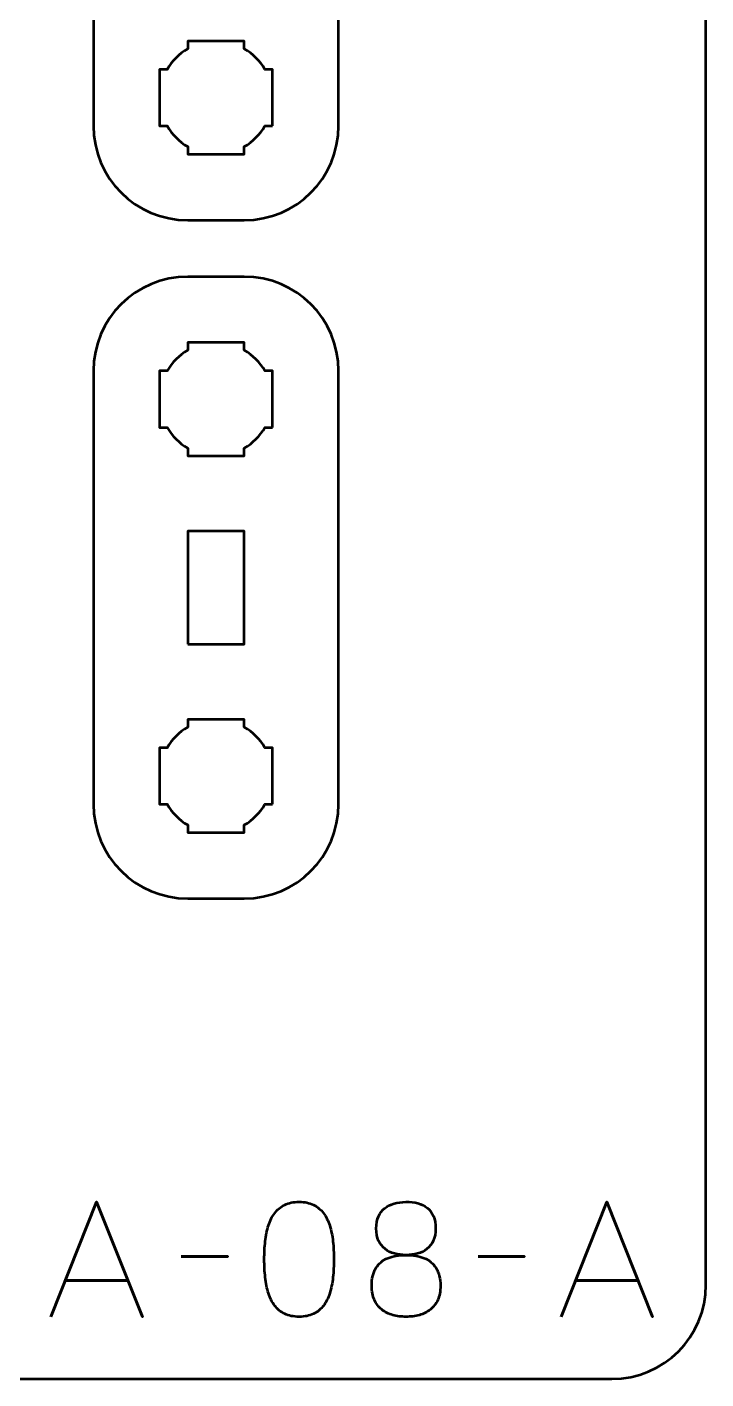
# Model space of a CAD drawing. Header units: centimetres. Extents: x -21 to 0, y -29.7 to 0.
# Drawn here: x -3.6 to 0, y -29.7 to -22.52 of the extents above; entities that cross this region are included whole.
import ezdxf

# ---------------------------------------------------------------- set-up
doc = ezdxf.new("R2010")
doc.units = ezdxf.units.CM
doc.header["$MEASUREMENT"] = 0
doc.layers.add('Layer 1', color=7, linetype='Continuous')

msp = doc.modelspace()

# ---------------------------------------------------------------- linework, layer by layer
at = {"layer": 'Layer 1', "color": 1, "lineweight": 53}
msp.add_open_spline([(-21.00003, -29.19995), (-21.00003, -29.19995), (-21.00003, -0.49992), (-21.00003, -0.49992), (-21.00003, -0.49992), (-21.00003, -0.22295), (-20.77694, 0.00004), (-20.49994, 0.00004), (-20.49994, 0.00004), (-20.49994, 0.00004), (-0.50008, 0.00004), (-0.50008, 0.00004), (-0.50008, 0.00004), (-0.22294, 0.00004), (0.00002, -0.22295), (0.00002, -0.49992), (0.00002, -0.49992), (0.00002, -0.49992), (0.00002, -29.19995), (0.00002, -29.19995), (0.00002, -29.19995), (0.00002, -29.47695), (-0.22294, -29.70004), (-0.50008, -29.70004), (-0.50008, -29.70004), (-0.50008, -29.70004), (-20.49994, -29.70004), (-20.49994, -29.70004), (-20.49994, -29.70004), (-20.77694, -29.70004), (-21.00003, -29.47695), (-21.00003, -29.19995)], degree=3, knots=[0, 0, 0, 0, 0.125, 0.125, 0.125, 0.125, 0.25, 0.25, 0.25, 0.25, 0.375, 0.375, 0.375, 0.375, 0.5, 0.5, 0.5, 0.5, 0.625, 0.625, 0.625, 0.625, 0.75, 0.75, 0.75, 0.75, 0.875, 0.875, 0.875, 0.875, 1, 1, 1, 1], dxfattribs=at)
at = {"layer": 'Layer 1', "color": 3, "lineweight": 53}
for points in [[(-3.25002, -23.0499), (-3.25002, -23.0499), (-3.25002, -16.74993), (-3.25002, -16.74993), (-3.25002, -16.74993), (-3.25002, -16.47296), (-3.02693, -16.24997), (-2.74993, -16.24997), (-2.74993, -16.24997), (-2.74993, -16.24997), (-2.44992, -16.24997), (-2.44992, -16.24997), (-2.44992, -16.24997), (-2.17296, -16.24997), (-1.95, -16.47296), (-1.95, -16.74993), (-1.95, -16.74993), (-1.95, -16.74993), (-1.95, -23.0499), (-1.95, -23.0499), (-1.95, -23.0499), (-1.95, -23.3269), (-2.17296, -23.54999), (-2.44992, -23.54999), (-2.44992, -23.54999), (-2.44992, -23.54999), (-2.74993, -23.54999), (-2.74993, -23.54999), (-2.74993, -23.54999), (-3.02693, -23.54999), (-3.25002, -23.3269), (-3.25002, -23.0499)], [(-3.25001, -26.64996), (-3.25001, -26.64996), (-3.25001, -24.35004), (-3.25001, -24.35004), (-3.25001, -24.35004), (-3.25001, -24.07303), (-3.02692, -23.85008), (-2.74992, -23.85008), (-2.74992, -23.85008), (-2.74992, -23.85008), (-2.44991, -23.85008), (-2.44991, -23.85008), (-2.44991, -23.85008), (-2.17295, -23.85008), (-1.94999, -24.07303), (-1.94999, -24.35004), (-1.94999, -24.35004), (-1.94999, -24.35004), (-1.94999, -26.64996), (-1.94999, -26.64996), (-1.94999, -26.64996), (-1.94999, -26.92696), (-2.17295, -27.15006), (-2.44991, -27.15006), (-2.44991, -27.15006), (-2.44991, -27.15006), (-2.74992, -27.15006), (-2.74992, -27.15006), (-2.74992, -27.15006), (-3.02692, -27.15006), (-3.25001, -26.92696), (-3.25001, -26.64996)]]:
    msp.add_open_spline(points, degree=3, knots=[0, 0, 0, 0, 0.125, 0.125, 0.125, 0.125, 0.25, 0.25, 0.25, 0.25, 0.375, 0.375, 0.375, 0.375, 0.5, 0.5, 0.5, 0.5, 0.625, 0.625, 0.625, 0.625, 0.75, 0.75, 0.75, 0.75, 0.875, 0.875, 0.875, 0.875, 1, 1, 1, 1], dxfattribs=at)
at = {"layer": 'Layer 1', "lineweight": 53}
for points, knots in [([(-2.29999, -23.0499), (-2.29999, -23.0499), (-2.3401, -23.0499), (-2.3401, -23.0499), (-2.3401, -23.0499), (-2.36642, -23.09551), (-2.40445, -23.13343), (-2.44992, -23.15975), (-2.44992, -23.15975), (-2.44992, -23.15975), (-2.44992, -23.19997), (-2.44992, -23.19997), (-2.44992, -23.19997), (-2.44992, -23.19997), (-2.6, -23.19997), (-2.6, -23.19997), (-2.6, -23.19997), (-2.6, -23.19997), (-2.74993, -23.19997), (-2.74993, -23.19997), (-2.74993, -23.19997), (-2.74993, -23.19997), (-2.74993, -23.15975), (-2.74993, -23.15975), (-2.74993, -23.15975), (-2.79554, -23.13343), (-2.83346, -23.09551), (-2.85978, -23.0499), (-2.85978, -23.0499), (-2.85978, -23.0499), (-2.9, -23.0499), (-2.9, -23.0499), (-2.9, -23.0499), (-2.9, -23.0499), (-2.9, -22.89997), (-2.9, -22.89997), (-2.9, -22.89997), (-2.9, -22.89997), (-2.9, -22.74989), (-2.9, -22.74989), (-2.9, -22.74989), (-2.9, -22.74989), (-2.85978, -22.74989), (-2.85978, -22.74989), (-2.85978, -22.74989), (-2.83346, -22.70442), (-2.79554, -22.66639), (-2.74993, -22.64007), (-2.74993, -22.64007), (-2.74993, -22.64007), (-2.74993, -22.59996), (-2.74993, -22.59996), (-2.74993, -22.59996), (-2.74993, -22.59996), (-2.6, -22.59996), (-2.6, -22.59996), (-2.6, -22.59996), (-2.6, -22.59996), (-2.44992, -22.59996), (-2.44992, -22.59996), (-2.44992, -22.59996), (-2.44992, -22.59996), (-2.44992, -22.64007), (-2.44992, -22.64007), (-2.44992, -22.64007), (-2.40445, -22.66639), (-2.36642, -22.70442), (-2.3401, -22.74989), (-2.3401, -22.74989), (-2.3401, -22.74989), (-2.29999, -22.74989), (-2.29999, -22.74989), (-2.29999, -22.74989), (-2.29999, -22.74989), (-2.29999, -22.89997), (-2.29999, -22.89997), (-2.29999, -22.89997), (-2.29999, -22.89997), (-2.29999, -23.0499), (-2.29999, -23.0499)], [0, 0, 0, 0, 0.05, 0.05, 0.05, 0.05, 0.1, 0.1, 0.1, 0.1, 0.15, 0.15, 0.15, 0.15, 0.2, 0.2, 0.2, 0.2, 0.25, 0.25, 0.25, 0.25, 0.3, 0.3, 0.3, 0.3, 0.35, 0.35, 0.35, 0.35, 0.4, 0.4, 0.4, 0.4, 0.45, 0.45, 0.45, 0.45, 0.5, 0.5, 0.5, 0.5, 0.55, 0.55, 0.55, 0.55, 0.6, 0.6, 0.6, 0.6, 0.65, 0.65, 0.65, 0.65, 0.7, 0.7, 0.7, 0.7, 0.75, 0.75, 0.75, 0.75, 0.8, 0.8, 0.8, 0.8, 0.85, 0.85, 0.85, 0.85, 0.9, 0.9, 0.9, 0.9, 0.95, 0.95, 0.95, 0.95, 1, 1, 1, 1]), ([(-2.29998, -24.65004), (-2.29998, -24.65004), (-2.34009, -24.65004), (-2.34009, -24.65004), (-2.34009, -24.65004), (-2.36641, -24.69551), (-2.40444, -24.73354), (-2.44991, -24.75986), (-2.44991, -24.75986), (-2.44991, -24.75986), (-2.44991, -24.79997), (-2.44991, -24.79997), (-2.44991, -24.79997), (-2.44991, -24.79997), (-2.59999, -24.79997), (-2.59999, -24.79997), (-2.59999, -24.79997), (-2.59999, -24.79997), (-2.74992, -24.79997), (-2.74992, -24.79997), (-2.74992, -24.79997), (-2.74992, -24.79997), (-2.74992, -24.75986), (-2.74992, -24.75986), (-2.74992, -24.75986), (-2.79553, -24.73354), (-2.83345, -24.69551), (-2.85977, -24.65004), (-2.85977, -24.65004), (-2.85977, -24.65004), (-2.89999, -24.65004), (-2.89999, -24.65004), (-2.89999, -24.65004), (-2.89999, -24.65004), (-2.89999, -24.49997), (-2.89999, -24.49997), (-2.89999, -24.49997), (-2.89999, -24.49997), (-2.89999, -24.35004), (-2.89999, -24.35004), (-2.89999, -24.35004), (-2.89999, -24.35004), (-2.85977, -24.35004), (-2.85977, -24.35004), (-2.85977, -24.35004), (-2.83345, -24.30456), (-2.79553, -24.26653), (-2.74992, -24.24022), (-2.74992, -24.24022), (-2.74992, -24.24022), (-2.74992, -24.19996), (-2.74992, -24.19996), (-2.74992, -24.19996), (-2.74992, -24.19996), (-2.59999, -24.19996), (-2.59999, -24.19996), (-2.59999, -24.19996), (-2.59999, -24.19996), (-2.44991, -24.19996), (-2.44991, -24.19996), (-2.44991, -24.19996), (-2.44991, -24.19996), (-2.44991, -24.24022), (-2.44991, -24.24022), (-2.44991, -24.24022), (-2.40444, -24.26653), (-2.36641, -24.30456), (-2.34009, -24.35004), (-2.34009, -24.35004), (-2.34009, -24.35004), (-2.29998, -24.35004), (-2.29998, -24.35004), (-2.29998, -24.35004), (-2.29998, -24.35004), (-2.29998, -24.49997), (-2.29998, -24.49997), (-2.29998, -24.49997), (-2.29998, -24.49997), (-2.29998, -24.65004), (-2.29998, -24.65004)], [0, 0, 0, 0, 0.05, 0.05, 0.05, 0.05, 0.1, 0.1, 0.1, 0.1, 0.15, 0.15, 0.15, 0.15, 0.2, 0.2, 0.2, 0.2, 0.25, 0.25, 0.25, 0.25, 0.3, 0.3, 0.3, 0.3, 0.35, 0.35, 0.35, 0.35, 0.4, 0.4, 0.4, 0.4, 0.45, 0.45, 0.45, 0.45, 0.5, 0.5, 0.5, 0.5, 0.55, 0.55, 0.55, 0.55, 0.6, 0.6, 0.6, 0.6, 0.65, 0.65, 0.65, 0.65, 0.7, 0.7, 0.7, 0.7, 0.75, 0.75, 0.75, 0.75, 0.8, 0.8, 0.8, 0.8, 0.85, 0.85, 0.85, 0.85, 0.9, 0.9, 0.9, 0.9, 0.95, 0.95, 0.95, 0.95, 1, 1, 1, 1]), ([(-2.74992, -25.80001), (-2.74992, -25.80001), (-2.74992, -25.20002), (-2.74992, -25.20002), (-2.74992, -25.20002), (-2.74992, -25.20002), (-2.44991, -25.20002), (-2.44991, -25.20002), (-2.44991, -25.20002), (-2.44991, -25.20002), (-2.44991, -25.80001), (-2.44991, -25.80001), (-2.44991, -25.80001), (-2.44991, -25.80001), (-2.74992, -25.80001), (-2.74992, -25.80001)], [0, 0, 0, 0, 0.25, 0.25, 0.25, 0.25, 0.5, 0.5, 0.5, 0.5, 0.75, 0.75, 0.75, 0.75, 1, 1, 1, 1]), ([(-2.29998, -26.64996), (-2.29998, -26.64996), (-2.34009, -26.64996), (-2.34009, -26.64996), (-2.34009, -26.64996), (-2.36641, -26.69557), (-2.40444, -26.7335), (-2.44991, -26.75982), (-2.44991, -26.75982), (-2.44991, -26.75982), (-2.44991, -26.80003), (-2.44991, -26.80003), (-2.44991, -26.80003), (-2.44991, -26.80003), (-2.59999, -26.80003), (-2.59999, -26.80003), (-2.59999, -26.80003), (-2.59999, -26.80003), (-2.74992, -26.80003), (-2.74992, -26.80003), (-2.74992, -26.80003), (-2.74992, -26.80003), (-2.74992, -26.75982), (-2.74992, -26.75982), (-2.74992, -26.75982), (-2.79553, -26.7335), (-2.83345, -26.69557), (-2.85977, -26.64996), (-2.85977, -26.64996), (-2.85977, -26.64996), (-2.89999, -26.64996), (-2.89999, -26.64996), (-2.89999, -26.64996), (-2.89999, -26.64996), (-2.89999, -26.50003), (-2.89999, -26.50003), (-2.89999, -26.50003), (-2.89999, -26.50003), (-2.89999, -26.34996), (-2.89999, -26.34996), (-2.89999, -26.34996), (-2.89999, -26.34996), (-2.85977, -26.34996), (-2.85977, -26.34996), (-2.85977, -26.34996), (-2.83345, -26.30449), (-2.79553, -26.26646), (-2.74992, -26.24014), (-2.74992, -26.24014), (-2.74992, -26.24014), (-2.74992, -26.20003), (-2.74992, -26.20003), (-2.74992, -26.20003), (-2.74992, -26.20003), (-2.59999, -26.20003), (-2.59999, -26.20003), (-2.59999, -26.20003), (-2.59999, -26.20003), (-2.44991, -26.20003), (-2.44991, -26.20003), (-2.44991, -26.20003), (-2.44991, -26.20003), (-2.44991, -26.24014), (-2.44991, -26.24014), (-2.44991, -26.24014), (-2.40444, -26.26646), (-2.36641, -26.30449), (-2.34009, -26.34996), (-2.34009, -26.34996), (-2.34009, -26.34996), (-2.29998, -26.34996), (-2.29998, -26.34996), (-2.29998, -26.34996), (-2.29998, -26.34996), (-2.29998, -26.50003), (-2.29998, -26.50003), (-2.29998, -26.50003), (-2.29998, -26.50003), (-2.29998, -26.64996), (-2.29998, -26.64996)], [0, 0, 0, 0, 0.05, 0.05, 0.05, 0.05, 0.1, 0.1, 0.1, 0.1, 0.15, 0.15, 0.15, 0.15, 0.2, 0.2, 0.2, 0.2, 0.25, 0.25, 0.25, 0.25, 0.3, 0.3, 0.3, 0.3, 0.35, 0.35, 0.35, 0.35, 0.4, 0.4, 0.4, 0.4, 0.45, 0.45, 0.45, 0.45, 0.5, 0.5, 0.5, 0.5, 0.55, 0.55, 0.55, 0.55, 0.6, 0.6, 0.6, 0.6, 0.65, 0.65, 0.65, 0.65, 0.7, 0.7, 0.7, 0.7, 0.75, 0.75, 0.75, 0.75, 0.8, 0.8, 0.8, 0.8, 0.85, 0.85, 0.85, 0.85, 0.9, 0.9, 0.9, 0.9, 0.95, 0.95, 0.95, 0.95, 1, 1, 1, 1])]:
    msp.add_open_spline(points, degree=3, knots=knots, dxfattribs=at)
at = {"layer": 'Layer 1', "color": 5, "lineweight": 53}
for points, knots in [([(-3.4757, -29.36992), (-3.4757, -29.36992), (-3.23355, -28.75947), (-3.23355, -28.75947), (-3.23355, -28.75947), (-3.23355, -28.75947), (-2.99056, -29.36992), (-2.99056, -29.36992), (-2.99056, -29.36992), (-2.99056, -29.36992), (-3.23355, -28.75947), (-3.23355, -28.75947), (-3.23355, -28.75947), (-3.23355, -28.75947), (-3.4757, -29.36992), (-3.4757, -29.36992)], [0, 0, 0, 0, 0.25, 0.25, 0.25, 0.25, 0.5, 0.5, 0.5, 0.5, 0.75, 0.75, 0.75, 0.75, 1, 1, 1, 1]), ([(-2.15913, -29.36992), (-2.12949, -29.36978), (-2.10395, -29.36456), (-2.08264, -29.3544), (-2.08264, -29.3544), (-2.06148, -29.34424), (-2.04384, -29.3297), (-2.02973, -29.31122), (-2.02973, -29.31122), (-2.01576, -29.29259), (-2.00475, -29.27058), (-1.99656, -29.24518), (-1.99656, -29.24518), (-1.98852, -29.21978), (-1.98274, -29.19198), (-1.97949, -29.1615), (-1.97949, -29.1615), (-1.9761, -29.13102), (-1.97441, -29.09899), (-1.97455, -29.06512), (-1.97455, -29.06512), (-1.97441, -29.03139), (-1.9761, -28.99936), (-1.97949, -28.96902), (-1.97949, -28.96902), (-1.98274, -28.93868), (-1.98852, -28.91074), (-1.99656, -28.88534), (-1.99656, -28.88534), (-2.00475, -28.86008), (-2.01576, -28.83807), (-2.02973, -28.8193), (-2.02973, -28.8193), (-2.04384, -28.80068), (-2.06148, -28.78614), (-2.08264, -28.77598), (-2.08264, -28.77598), (-2.10395, -28.76568), (-2.12949, -28.76046), (-2.15913, -28.76032), (-2.15913, -28.76032), (-2.18876, -28.76046), (-2.2143, -28.76568), (-2.23561, -28.77598), (-2.23561, -28.77598), (-2.25677, -28.78614), (-2.27441, -28.80068), (-2.28852, -28.8193), (-2.28852, -28.8193), (-2.3025, -28.83807), (-2.3135, -28.86008), (-2.32169, -28.88534), (-2.32169, -28.88534), (-2.32973, -28.91074), (-2.33552, -28.93868), (-2.33876, -28.96902), (-2.33876, -28.96902), (-2.34215, -28.99936), (-2.34384, -29.03139), (-2.3437, -29.06512), (-2.3437, -29.06512), (-2.34384, -29.09899), (-2.34215, -29.13102), (-2.33876, -29.1615), (-2.33876, -29.1615), (-2.33552, -29.19198), (-2.32973, -29.21978), (-2.32169, -29.24518), (-2.32169, -29.24518), (-2.3135, -29.27058), (-2.3025, -29.29259), (-2.28852, -29.31122), (-2.28852, -29.31122), (-2.27441, -29.3297), (-2.25677, -29.34424), (-2.23561, -29.3544), (-2.23561, -29.3544), (-2.2143, -29.36456), (-2.18876, -29.36978), (-2.15913, -29.36992)], [0, 0, 0, 0, 0.05, 0.05, 0.05, 0.05, 0.1, 0.1, 0.1, 0.1, 0.15, 0.15, 0.15, 0.15, 0.2, 0.2, 0.2, 0.2, 0.25, 0.25, 0.25, 0.25, 0.3, 0.3, 0.3, 0.3, 0.35, 0.35, 0.35, 0.35, 0.4, 0.4, 0.4, 0.4, 0.45, 0.45, 0.45, 0.45, 0.5, 0.5, 0.5, 0.5, 0.55, 0.55, 0.55, 0.55, 0.6, 0.6, 0.6, 0.6, 0.65, 0.65, 0.65, 0.65, 0.7, 0.7, 0.7, 0.7, 0.75, 0.75, 0.75, 0.75, 0.8, 0.8, 0.8, 0.8, 0.85, 0.85, 0.85, 0.85, 0.9, 0.9, 0.9, 0.9, 0.95, 0.95, 0.95, 0.95, 1, 1, 1, 1]), ([(-2.15913, -29.36992), (-2.12949, -29.36978), (-2.10395, -29.36456), (-2.08264, -29.3544), (-2.08264, -29.3544), (-2.06148, -29.34424), (-2.04384, -29.3297), (-2.02973, -29.31122), (-2.02973, -29.31122), (-2.01576, -29.29259), (-2.00475, -29.27058), (-1.99656, -29.24518), (-1.99656, -29.24518), (-1.98852, -29.21978), (-1.98274, -29.19198), (-1.97949, -29.1615), (-1.97949, -29.1615), (-1.9761, -29.13102), (-1.97441, -29.09899), (-1.97455, -29.06512), (-1.97455, -29.06512), (-1.97441, -29.03139), (-1.9761, -28.99936), (-1.97949, -28.96902), (-1.97949, -28.96902), (-1.98274, -28.93868), (-1.98852, -28.91074), (-1.99656, -28.88534), (-1.99656, -28.88534), (-2.00475, -28.86008), (-2.01576, -28.83807), (-2.02973, -28.8193), (-2.02973, -28.8193), (-2.04384, -28.80068), (-2.06148, -28.78614), (-2.08264, -28.77598), (-2.08264, -28.77598), (-2.10395, -28.76568), (-2.12949, -28.76046), (-2.15913, -28.76032), (-2.15913, -28.76032), (-2.18876, -28.76046), (-2.2143, -28.76568), (-2.23561, -28.77598), (-2.23561, -28.77598), (-2.25677, -28.78614), (-2.27441, -28.80068), (-2.28852, -28.8193), (-2.28852, -28.8193), (-2.3025, -28.83807), (-2.3135, -28.86008), (-2.32169, -28.88534), (-2.32169, -28.88534), (-2.32973, -28.91074), (-2.33552, -28.93868), (-2.33876, -28.96902), (-2.33876, -28.96902), (-2.34215, -28.99936), (-2.34384, -29.03139), (-2.3437, -29.06512), (-2.3437, -29.06512), (-2.34384, -29.09899), (-2.34215, -29.13102), (-2.33876, -29.1615), (-2.33876, -29.1615), (-2.33552, -29.19198), (-2.32973, -29.21978), (-2.32169, -29.24518), (-2.32169, -29.24518), (-2.3135, -29.27058), (-2.3025, -29.29259), (-2.28852, -29.31122), (-2.28852, -29.31122), (-2.27441, -29.3297), (-2.25677, -29.34424), (-2.23561, -29.3544), (-2.23561, -29.3544), (-2.2143, -29.36456), (-2.18876, -29.36978), (-2.15913, -29.36992)], [0, 0, 0, 0, 0.05, 0.05, 0.05, 0.05, 0.1, 0.1, 0.1, 0.1, 0.15, 0.15, 0.15, 0.15, 0.2, 0.2, 0.2, 0.2, 0.25, 0.25, 0.25, 0.25, 0.3, 0.3, 0.3, 0.3, 0.35, 0.35, 0.35, 0.35, 0.4, 0.4, 0.4, 0.4, 0.45, 0.45, 0.45, 0.45, 0.5, 0.5, 0.5, 0.5, 0.55, 0.55, 0.55, 0.55, 0.6, 0.6, 0.6, 0.6, 0.65, 0.65, 0.65, 0.65, 0.7, 0.7, 0.7, 0.7, 0.75, 0.75, 0.75, 0.75, 0.8, 0.8, 0.8, 0.8, 0.85, 0.85, 0.85, 0.85, 0.9, 0.9, 0.9, 0.9, 0.95, 0.95, 0.95, 0.95, 1, 1, 1, 1]), ([(-1.59186, -29.04226), (-1.57012, -29.04226), (-1.5498, -29.03972), (-1.53075, -29.03464), (-1.53075, -29.03464), (-1.51185, -29.02942), (-1.49519, -29.02123), (-1.48066, -29.01009), (-1.48066, -29.01009), (-1.46627, -28.99894), (-1.45498, -28.9844), (-1.44679, -28.96648), (-1.44679, -28.96648), (-1.43861, -28.9487), (-1.43452, -28.92711), (-1.43437, -28.90171), (-1.43437, -28.90171), (-1.43452, -28.87631), (-1.43847, -28.85458), (-1.44623, -28.83652), (-1.44623, -28.83652), (-1.45399, -28.81846), (-1.465, -28.80364), (-1.47911, -28.79221), (-1.47911, -28.79221), (-1.49322, -28.78092), (-1.50987, -28.77259), (-1.52906, -28.76737), (-1.52906, -28.76737), (-1.54811, -28.76215), (-1.56914, -28.75989), (-1.59186, -28.76032), (-1.59186, -28.76032), (-1.61457, -28.7606), (-1.6356, -28.76356), (-1.65465, -28.76878), (-1.65465, -28.76878), (-1.67384, -28.77415), (-1.69049, -28.78233), (-1.7046, -28.79348), (-1.7046, -28.79348), (-1.71871, -28.80463), (-1.72972, -28.81916), (-1.73748, -28.83694), (-1.73748, -28.83694), (-1.74524, -28.85486), (-1.7492, -28.87631), (-1.74934, -28.90171), (-1.74934, -28.90171), (-1.7492, -28.92711), (-1.7451, -28.9487), (-1.73692, -28.96648), (-1.73692, -28.96648), (-1.72873, -28.9844), (-1.71744, -28.99894), (-1.70291, -29.01009), (-1.70291, -29.01009), (-1.68852, -29.02123), (-1.67187, -29.02942), (-1.65296, -29.03464), (-1.65296, -29.03464), (-1.63391, -29.03972), (-1.61359, -29.04226), (-1.59186, -29.04226)], [0, 0, 0, 0, 0.0625, 0.0625, 0.0625, 0.0625, 0.125, 0.125, 0.125, 0.125, 0.1875, 0.1875, 0.1875, 0.1875, 0.25, 0.25, 0.25, 0.25, 0.3125, 0.3125, 0.3125, 0.3125, 0.375, 0.375, 0.375, 0.375, 0.4375, 0.4375, 0.4375, 0.4375, 0.5, 0.5, 0.5, 0.5, 0.5625, 0.5625, 0.5625, 0.5625, 0.625, 0.625, 0.625, 0.625, 0.6875, 0.6875, 0.6875, 0.6875, 0.75, 0.75, 0.75, 0.75, 0.8125, 0.8125, 0.8125, 0.8125, 0.875, 0.875, 0.875, 0.875, 0.9375, 0.9375, 0.9375, 0.9375, 1, 1, 1, 1]), ([(-1.59186, -29.04226), (-1.57012, -29.04226), (-1.5498, -29.03972), (-1.53075, -29.03464), (-1.53075, -29.03464), (-1.51185, -29.02942), (-1.49519, -29.02123), (-1.48066, -29.01009), (-1.48066, -29.01009), (-1.46627, -28.99894), (-1.45498, -28.9844), (-1.44679, -28.96648), (-1.44679, -28.96648), (-1.43861, -28.9487), (-1.43452, -28.92711), (-1.43437, -28.90171), (-1.43437, -28.90171), (-1.43452, -28.87631), (-1.43847, -28.85458), (-1.44623, -28.83652), (-1.44623, -28.83652), (-1.45399, -28.81846), (-1.465, -28.80364), (-1.47911, -28.79221), (-1.47911, -28.79221), (-1.49322, -28.78092), (-1.50987, -28.77259), (-1.52906, -28.76737), (-1.52906, -28.76737), (-1.54811, -28.76215), (-1.56914, -28.75989), (-1.59186, -28.76032), (-1.59186, -28.76032), (-1.61457, -28.7606), (-1.6356, -28.76356), (-1.65465, -28.76878), (-1.65465, -28.76878), (-1.67384, -28.77415), (-1.69049, -28.78233), (-1.7046, -28.79348), (-1.7046, -28.79348), (-1.71871, -28.80463), (-1.72972, -28.81916), (-1.73748, -28.83694), (-1.73748, -28.83694), (-1.74524, -28.85486), (-1.7492, -28.87631), (-1.74934, -28.90171), (-1.74934, -28.90171), (-1.7492, -28.92711), (-1.7451, -28.9487), (-1.73692, -28.96648), (-1.73692, -28.96648), (-1.72873, -28.9844), (-1.71744, -28.99894), (-1.70291, -29.01009), (-1.70291, -29.01009), (-1.68852, -29.02123), (-1.67187, -29.02942), (-1.65296, -29.03464), (-1.65296, -29.03464), (-1.63391, -29.03972), (-1.61359, -29.04226), (-1.59186, -29.04226)], [0, 0, 0, 0, 0.0625, 0.0625, 0.0625, 0.0625, 0.125, 0.125, 0.125, 0.125, 0.1875, 0.1875, 0.1875, 0.1875, 0.25, 0.25, 0.25, 0.25, 0.3125, 0.3125, 0.3125, 0.3125, 0.375, 0.375, 0.375, 0.375, 0.4375, 0.4375, 0.4375, 0.4375, 0.5, 0.5, 0.5, 0.5, 0.5625, 0.5625, 0.5625, 0.5625, 0.625, 0.625, 0.625, 0.625, 0.6875, 0.6875, 0.6875, 0.6875, 0.75, 0.75, 0.75, 0.75, 0.8125, 0.8125, 0.8125, 0.8125, 0.875, 0.875, 0.875, 0.875, 0.9375, 0.9375, 0.9375, 0.9375, 1, 1, 1, 1]), ([(-0.76889, -29.36992), (-0.76889, -29.36992), (-0.52674, -28.75947), (-0.52674, -28.75947), (-0.52674, -28.75947), (-0.52674, -28.75947), (-0.28375, -29.36992), (-0.28375, -29.36992), (-0.28375, -29.36992), (-0.28375, -29.36992), (-0.52674, -28.75947), (-0.52674, -28.75947), (-0.52674, -28.75947), (-0.52674, -28.75947), (-0.76889, -29.36992), (-0.76889, -29.36992)], [0, 0, 0, 0, 0.25, 0.25, 0.25, 0.25, 0.5, 0.5, 0.5, 0.5, 0.75, 0.75, 0.75, 0.75, 1, 1, 1, 1]), ([(-2.78397, -29.05073), (-2.78397, -29.05073), (-2.53759, -29.05073), (-2.53759, -29.05073), (-2.53759, -29.05073), (-2.53759, -29.05073), (-2.78397, -29.05073), (-2.78397, -29.05073)], [0, 0, 0, 0, 0.5, 0.5, 0.5, 0.5, 1, 1, 1, 1]), ([(-1.59186, -29.36992), (-1.56646, -29.36992), (-1.54275, -29.36696), (-1.52074, -29.36075), (-1.52074, -29.36075), (-1.49872, -29.35454), (-1.47939, -29.3448), (-1.4626, -29.33154), (-1.4626, -29.33154), (-1.44595, -29.31841), (-1.43282, -29.30148), (-1.42337, -29.2806), (-1.42337, -29.2806), (-1.41391, -29.25985), (-1.40912, -29.23488), (-1.40897, -29.20567), (-1.40897, -29.20567), (-1.40926, -29.16686), (-1.41688, -29.13539), (-1.43198, -29.1114), (-1.43198, -29.1114), (-1.44708, -29.08727), (-1.46824, -29.06978), (-1.49548, -29.05863), (-1.49548, -29.05863), (-1.52285, -29.04762), (-1.55488, -29.04212), (-1.59186, -29.04226), (-1.59186, -29.04226), (-1.62869, -29.04212), (-1.66086, -29.04762), (-1.68795, -29.05863), (-1.68795, -29.05863), (-1.71519, -29.06978), (-1.73621, -29.08727), (-1.75117, -29.1114), (-1.75117, -29.1114), (-1.76613, -29.13539), (-1.77375, -29.16686), (-1.77389, -29.20567), (-1.77389, -29.20567), (-1.77375, -29.23488), (-1.76895, -29.25985), (-1.7595, -29.2806), (-1.7595, -29.2806), (-1.75004, -29.30148), (-1.73706, -29.31841), (-1.72027, -29.33154), (-1.72027, -29.33154), (-1.70362, -29.3448), (-1.68442, -29.35454), (-1.66241, -29.36075), (-1.66241, -29.36075), (-1.64054, -29.36696), (-1.61697, -29.36992), (-1.59186, -29.36992)], [0, 0, 0, 0, 0.0714286, 0.0714286, 0.0714286, 0.0714286, 0.1428571, 0.1428571, 0.1428571, 0.1428571, 0.2142857, 0.2142857, 0.2142857, 0.2142857, 0.2857143, 0.2857143, 0.2857143, 0.2857143, 0.3571429, 0.3571429, 0.3571429, 0.3571429, 0.4285714, 0.4285714, 0.4285714, 0.4285714, 0.5, 0.5, 0.5, 0.5, 0.5714286, 0.5714286, 0.5714286, 0.5714286, 0.6428571, 0.6428571, 0.6428571, 0.6428571, 0.7142857, 0.7142857, 0.7142857, 0.7142857, 0.7857143, 0.7857143, 0.7857143, 0.7857143, 0.8571429, 0.8571429, 0.8571429, 0.8571429, 0.9285714, 0.9285714, 0.9285714, 0.9285714, 1, 1, 1, 1]), ([(-1.59186, -29.36992), (-1.56646, -29.36992), (-1.54275, -29.36696), (-1.52074, -29.36075), (-1.52074, -29.36075), (-1.49872, -29.35454), (-1.47939, -29.3448), (-1.4626, -29.33154), (-1.4626, -29.33154), (-1.44595, -29.31841), (-1.43282, -29.30148), (-1.42337, -29.2806), (-1.42337, -29.2806), (-1.41391, -29.25985), (-1.40912, -29.23488), (-1.40897, -29.20567), (-1.40897, -29.20567), (-1.40926, -29.16686), (-1.41688, -29.13539), (-1.43198, -29.1114), (-1.43198, -29.1114), (-1.44708, -29.08727), (-1.46824, -29.06978), (-1.49548, -29.05863), (-1.49548, -29.05863), (-1.52285, -29.04762), (-1.55488, -29.04212), (-1.59186, -29.04226), (-1.59186, -29.04226), (-1.62869, -29.04212), (-1.66086, -29.04762), (-1.68795, -29.05863), (-1.68795, -29.05863), (-1.71519, -29.06978), (-1.73621, -29.08727), (-1.75117, -29.1114), (-1.75117, -29.1114), (-1.76613, -29.13539), (-1.77375, -29.16686), (-1.77389, -29.20567), (-1.77389, -29.20567), (-1.77375, -29.23488), (-1.76895, -29.25985), (-1.7595, -29.2806), (-1.7595, -29.2806), (-1.75004, -29.30148), (-1.73706, -29.31841), (-1.72027, -29.33154), (-1.72027, -29.33154), (-1.70362, -29.3448), (-1.68442, -29.35454), (-1.66241, -29.36075), (-1.66241, -29.36075), (-1.64054, -29.36696), (-1.61697, -29.36992), (-1.59186, -29.36992)], [0, 0, 0, 0, 0.0714286, 0.0714286, 0.0714286, 0.0714286, 0.1428571, 0.1428571, 0.1428571, 0.1428571, 0.2142857, 0.2142857, 0.2142857, 0.2142857, 0.2857143, 0.2857143, 0.2857143, 0.2857143, 0.3571429, 0.3571429, 0.3571429, 0.3571429, 0.4285714, 0.4285714, 0.4285714, 0.4285714, 0.5, 0.5, 0.5, 0.5, 0.5714286, 0.5714286, 0.5714286, 0.5714286, 0.6428571, 0.6428571, 0.6428571, 0.6428571, 0.7142857, 0.7142857, 0.7142857, 0.7142857, 0.7857143, 0.7857143, 0.7857143, 0.7857143, 0.8571429, 0.8571429, 0.8571429, 0.8571429, 0.9285714, 0.9285714, 0.9285714, 0.9285714, 1, 1, 1, 1]), ([(-1.20916, -29.05073), (-1.20916, -29.05073), (-0.96278, -29.05073), (-0.96278, -29.05073), (-0.96278, -29.05073), (-0.96278, -29.05073), (-1.20916, -29.05073), (-1.20916, -29.05073)], [0, 0, 0, 0, 0.5, 0.5, 0.5, 0.5, 1, 1, 1, 1]), ([(-3.3995, -29.17773), (-3.3995, -29.17773), (-3.0676, -29.17773), (-3.0676, -29.17773), (-3.0676, -29.17773), (-3.0676, -29.17773), (-3.3995, -29.17773), (-3.3995, -29.17773)], [0, 0, 0, 0, 0.5, 0.5, 0.5, 0.5, 1, 1, 1, 1]), ([(-0.69269, -29.17773), (-0.69269, -29.17773), (-0.36079, -29.17773), (-0.36079, -29.17773), (-0.36079, -29.17773), (-0.36079, -29.17773), (-0.69269, -29.17773), (-0.69269, -29.17773)], [0, 0, 0, 0, 0.5, 0.5, 0.5, 0.5, 1, 1, 1, 1])]:
    msp.add_open_spline(points, degree=3, knots=knots, dxfattribs=at)

doc.saveas('drawing.dxf')
